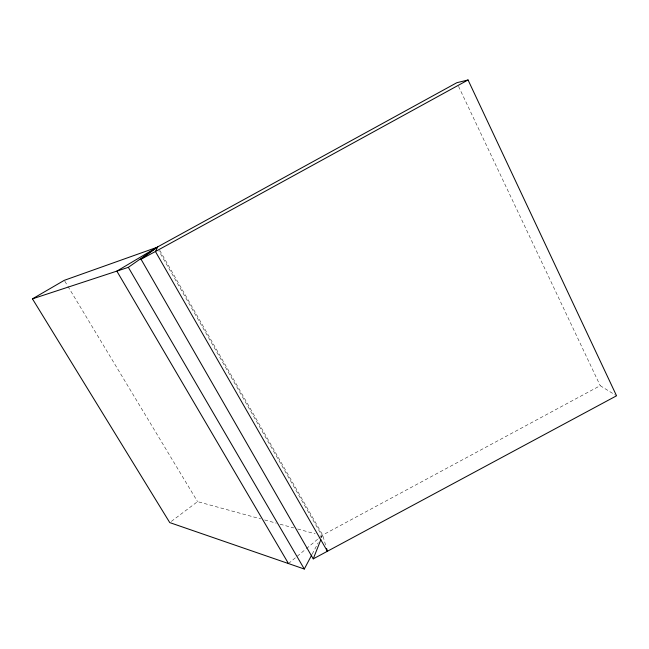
<?xml version="1.0" encoding="UTF-8"?>
<svg xmlns="http://www.w3.org/2000/svg" width="649" height="649" viewBox="0 0 649 649"><rect width="100%" height="100%" fill="white"/><g stroke="black" fill="none" stroke-linecap="round" stroke-linejoin="round"><path stroke-width="0.49" stroke-dasharray="3.25 2.43" d="M321.596 537.794L322.683 535.044L600.22 385.676L615.69 395.257M312.193 554.092L318.229 542.678M321.02 537.404L321.945 535.644L158.867 250.887M288.481 563.567L305.606 549.281M306.385 548.632L318.059 538.897M318.837 538.248L321.945 535.644L320.006 535.117M171.352 521.398L197.556 501.628L260.728 518.9M264.614 519.963L276.271 523.159M280.157 524.222L293.762 527.937M297.656 529L315.146 533.786M64.811 281.195L67.423 285.536M67.942 286.404L197.556 501.628M159.743 250.376L322.683 535.044L325.733 545.541M458.543 86.382L600.22 385.676"/><path stroke-width="0.97" d="M313.232 558.878L616.55 395.793L468.051 79.973L456.807 82.723L157.731 246.855L141.036 259.235L313.232 558.878L320.866 539.627M157.731 246.855L155.427 251.512L140.289 259.632M32.45 298.848L128.34 267.339L156.855 247.374L64.283 280.327L32.45 298.848L169.762 522.599L304.3 569.027L311.731 554.976M156.855 247.374L116.852 271.12L288.481 563.567M468.051 79.973L155.427 251.512L327.396 551.269L326.569 548.405M128.34 267.339L304.3 569.027"/></g></svg>
